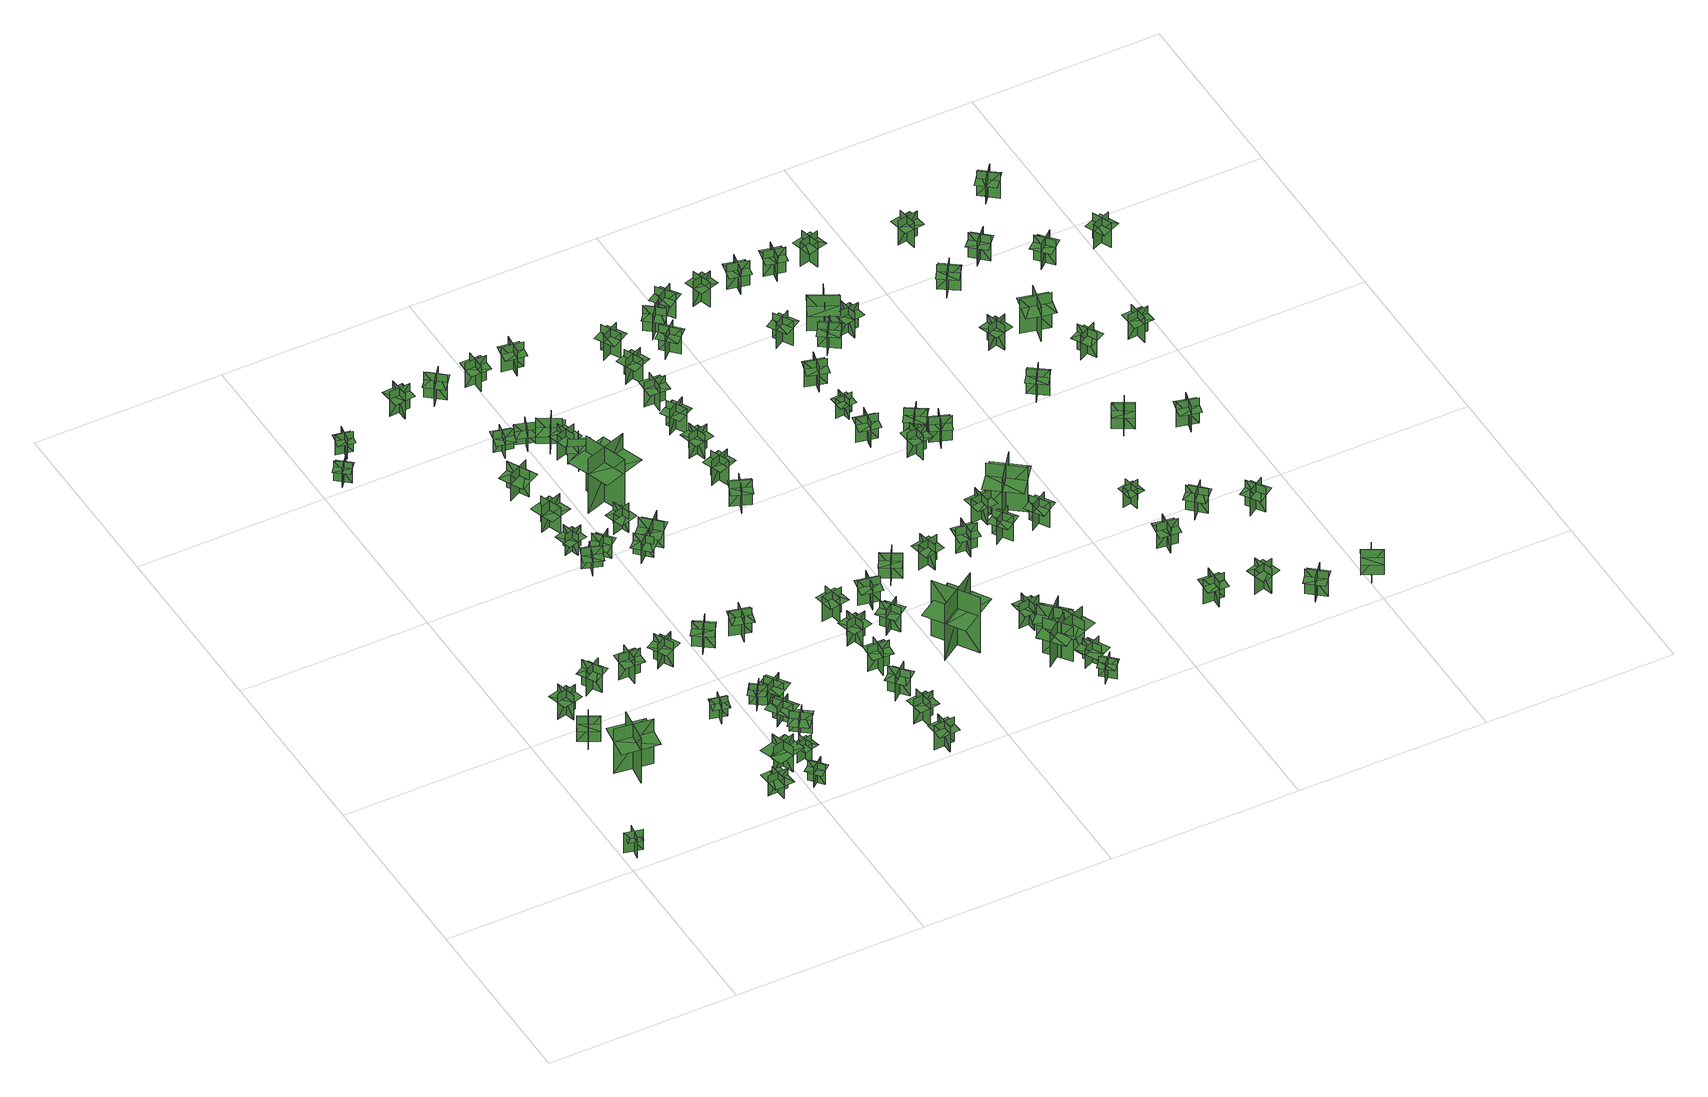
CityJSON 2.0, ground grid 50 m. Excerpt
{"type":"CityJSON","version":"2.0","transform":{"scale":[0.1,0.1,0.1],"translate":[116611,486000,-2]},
"CityObjects":{
"tree1":{"type":"SolitaryVegetationObject","geometry":[{"type":"MultiSurface","lod":"1","boundaries":[[[0,1,2]],[[0,2,3]],[[4,5,6]],[[4,6,7]],[[8,9,10]],[[8,10,11]],[[8,11,12]],[[8,12,13]]]}]},
"tree2":{"type":"SolitaryVegetationObject","geometry":[{"type":"MultiSurface","lod":"1","boundaries":[[[14,15,16]],[[14,16,17]],[[18,19,20]],[[18,20,21]],[[22,23,24]],[[22,24,25]],[[22,25,26]],[[22,26,27]]]}]},
"tree3":{"type":"SolitaryVegetationObject","geometry":[{"type":"MultiSurface","lod":"1","boundaries":[[[28,29,30]],[[28,30,31]],[[32,33,34]],[[32,34,35]],[[36,37,38]],[[36,38,39]],[[36,39,40]],[[36,40,41]]]}]},
"tree4":{"type":"SolitaryVegetationObject","geometry":[{"type":"MultiSurface","lod":"1","boundaries":[[[42,43,44]],[[42,44,45]],[[46,47,48]],[[46,48,49]],[[50,51,52]],[[50,52,53]],[[50,53,54]],[[50,54,55]]]}]},
"tree5":{"type":"SolitaryVegetationObject","geometry":[{"type":"MultiSurface","lod":"1","boundaries":[[[56,57,58]],[[56,58,59]],[[60,61,62]],[[60,62,63]],[[64,65,66]],[[64,66,67]],[[64,67,68]],[[64,68,69]]]}]},
"tree6":{"type":"SolitaryVegetationObject","geometry":[{"type":"MultiSurface","lod":"1","boundaries":[[[70,71,72]],[[70,72,73]],[[74,75,76]],[[74,76,77]],[[78,79,80]],[[78,80,81]],[[78,81,82]],[[78,82,83]]]}]},
"tree7":{"type":"SolitaryVegetationObject","geometry":[{"type":"MultiSurface","lod":"1","boundaries":[[[84,85,86]],[[84,86,87]],[[88,89,90]],[[88,90,91]],[[92,93,94]],[[92,94,95]],[[92,95,96]],[[92,96,97]]]}]},
"tree8":{"type":"SolitaryVegetationObject","geometry":[{"type":"MultiSurface","lod":"1","boundaries":[[[98,99,100]],[[98,100,101]],[[102,103,104]],[[102,104,105]],[[106,107,108]],[[106,108,109]],[[106,109,110]],[[106,110,111]]]}]},
"tree9":{"type":"SolitaryVegetationObject","geometry":[{"type":"MultiSurface","lod":"1","boundaries":[[[112,113,114]],[[112,114,115]],[[116,117,118]],[[116,118,119]],[[120,121,122]],[[120,122,123]],[[120,123,124]],[[120,124,125]]]}]},
"tree10":{"type":"SolitaryVegetationObject","geometry":[{"type":"MultiSurface","lod":"1","boundaries":[[[126,127,128]],[[126,128,129]],[[130,131,132]],[[130,132,133]],[[134,135,136]],[[134,136,137]],[[134,137,138]],[[134,138,139]]]}]},
"tree11":{"type":"SolitaryVegetationObject","geometry":[{"type":"MultiSurface","lod":"1","boundaries":[[[140,141,142]],[[140,142,143]],[[144,145,146]],[[144,146,147]],[[148,149,150]],[[148,150,151]],[[148,151,152]],[[148,152,153]]]}]},
"tree12":{"type":"SolitaryVegetationObject","geometry":[{"type":"MultiSurface","lod":"1","boundaries":[[[154,155,156]],[[154,156,157]],[[158,159,160]],[[158,160,161]],[[162,163,164]],[[162,164,165]],[[162,165,166]],[[162,166,167]]]}]},
"tree13":{"type":"SolitaryVegetationObject","geometry":[{"type":"MultiSurface","lod":"1","boundaries":[[[168,169,170]],[[168,170,171]],[[172,173,174]],[[172,174,175]],[[176,177,178]],[[176,178,179]],[[176,179,180]],[[176,180,181]]]}]},
"tree14":{"type":"SolitaryVegetationObject","geometry":[{"type":"MultiSurface","lod":"1","boundaries":[[[182,183,184]],[[182,184,185]],[[186,187,188]],[[186,188,189]],[[190,191,192]],[[190,192,193]],[[190,193,194]],[[190,194,195]]]}]},
"tree15":{"type":"SolitaryVegetationObject","geometry":[{"type":"MultiSurface","lod":"1","boundaries":[[[196,197,198]],[[196,198,199]],[[200,201,202]],[[200,202,203]],[[204,205,206]],[[204,206,207]],[[204,207,208]],[[204,208,209]]]}]},
"tree16":{"type":"SolitaryVegetationObject","geometry":[{"type":"MultiSurface","lod":"1","boundaries":[[[210,211,212]],[[210,212,213]],[[214,215,216]],[[214,216,217]],[[218,219,220]],[[218,220,221]],[[218,221,222]],[[218,222,223]]]}]},
"tree17":{"type":"SolitaryVegetationObject","geometry":[{"type":"MultiSurface","lod":"1","boundaries":[[[224,225,226]],[[224,226,227]],[[228,229,230]],[[228,230,231]],[[232,233,234]],[[232,234,235]],[[232,235,236]],[[232,236,237]]]}]},
"tree18":{"type":"SolitaryVegetationObject","geometry":[{"type":"MultiSurface","lod":"1","boundaries":[[[238,239,240]],[[238,240,241]],[[242,243,244]],[[242,244,245]],[[246,247,248]],[[246,248,249]],[[246,249,250]],[[246,250,251]]]}]},
"tree19":{"type":"SolitaryVegetationObject","geometry":[{"type":"MultiSurface","lod":"1","boundaries":[[[252,253,254]],[[252,254,255]],[[256,257,258]],[[256,258,259]],[[260,261,262]],[[260,262,263]],[[260,263,264]],[[260,264,265]]]}]},
"tree20":{"type":"SolitaryVegetationObject","geometry":[{"type":"MultiSurface","lod":"1","boundaries":[[[266,267,268]],[[266,268,269]],[[270,271,272]],[[270,272,273]],[[274,275,276]],[[274,276,277]],[[274,277,278]],[[274,278,279]]]}]},
"tree21":{"type":"SolitaryVegetationObject","geometry":[{"type":"MultiSurface","lod":"1","boundaries":[[[280,281,282]],[[280,282,283]],[[284,285,286]],[[284,286,287]],[[288,289,290]],[[288,290,291]],[[288,291,292]],[[288,292,293]]]}]},
"tree22":{"type":"SolitaryVegetationObject","geometry":[{"type":"MultiSurface","lod":"1","boundaries":[[[294,295,296]],[[294,296,297]],[[298,299,300]],[[298,300,301]],[[302,303,304]],[[302,304,305]],[[302,305,306]],[[302,306,307]]]}]},
"tree23":{"type":"SolitaryVegetationObject","geometry":[{"type":"MultiSurface","lod":"1","boundaries":[[[308,309,310]],[[308,310,311]],[[312,313,314]],[[312,314,315]],[[316,317,318]],[[316,318,319]],[[316,319,320]],[[316,320,321]]]}]},
"tree24":{"type":"SolitaryVegetationObject","geometry":[{"type":"MultiSurface","lod":"1","boundaries":[[[322,323,324]],[[322,324,325]],[[326,327,328]],[[326,328,329]],[[330,331,332]],[[330,332,333]],[[330,333,334]],[[330,334,335]]]}]},
"tree25":{"type":"SolitaryVegetationObject","geometry":[{"type":"MultiSurface","lod":"1","boundaries":[[[336,337,338]],[[336,338,339]],[[340,341,342]],[[340,342,343]],[[344,345,346]],[[344,346,347]],[[344,347,348]],[[344,348,349]]]}]},
"tree26":{"type":"SolitaryVegetationObject","geometry":[{"type":"MultiSurface","lod":"1","boundaries":[[[350,351,352]],[[350,352,353]],[[354,355,356]],[[354,356,357]],[[358,359,360]],[[358,360,361]],[[358,361,362]],[[358,362,363]]]}]},
"tree27":{"type":"SolitaryVegetationObject","geometry":[{"type":"MultiSurface","lod":"1","boundaries":[[[364,365,366]],[[364,366,367]],[[368,369,370]],[[368,370,371]],[[372,373,374]],[[372,374,375]],[[372,375,376]],[[372,376,377]]]}]},
"tree28":{"type":"SolitaryVegetationObject","geometry":[{"type":"MultiSurface","lod":"1","boundaries":[[[378,379,380]],[[378,380,381]],[[382,383,384]],[[382,384,385]],[[386,387,388]],[[386,388,389]],[[386,389,390]],[[386,390,391]]]}]},
"tree29":{"type":"SolitaryVegetationObject","geometry":[{"type":"MultiSurface","lod":"1","boundaries":[[[392,393,394]],[[392,394,395]],[[396,397,398]],[[396,398,399]],[[400,401,402]],[[400,402,403]],[[400,403,404]],[[400,404,405]]]}]},
"tree30":{"type":"SolitaryVegetationObject","geometry":[{"type":"MultiSurface","lod":"1","boundaries":[[[406,407,408]],[[406,408,409]],[[410,411,412]],[[410,412,413]],[[414,415,416]],[[414,416,417]],[[414,417,418]],[[414,418,419]]]}]},
"tree31":{"type":"SolitaryVegetationObject","geometry":[{"type":"MultiSurface","lod":"1","boundaries":[[[420,421,422]],[[420,422,423]],[[424,425,426]],[[424,426,427]],[[428,429,430]],[[428,430,431]],[[428,431,432]],[[428,432,433]]]}]},
"tree32":{"type":"SolitaryVegetationObject","geometry":[{"type":"MultiSurface","lod":"1","boundaries":[[[434,435,436]],[[434,436,437]],[[438,439,440]],[[438,440,441]],[[442,443,444]],[[442,444,445]],[[442,445,446]],[[442,446,447]]]}]},
"tree33":{"type":"SolitaryVegetationObject","geometry":[{"type":"MultiSurface","lod":"1","boundaries":[[[448,449,450]],[[448,450,451]],[[452,453,454]],[[452,454,455]],[[456,457,458]],[[456,458,459]],[[456,459,460]],[[456,460,461]]]}]},
"tree34":{"type":"SolitaryVegetationObject","geometry":[{"type":"MultiSurface","lod":"1","boundaries":[[[462,463,464]],[[462,464,465]],[[466,467,468]],[[466,468,469]],[[470,471,472]],[[470,472,473]],[[470,473,474]],[[470,474,475]]]}]},
"tree35":{"type":"SolitaryVegetationObject","geometry":[{"type":"MultiSurface","lod":"1","boundaries":[[[476,477,478]],[[476,478,479]],[[480,481,482]],[[480,482,483]],[[484,485,486]],[[484,486,487]],[[484,487,488]],[[484,488,489]]]}]},
"tree36":{"type":"SolitaryVegetationObject","geometry":[{"type":"MultiSurface","lod":"1","boundaries":[[[490,491,492]],[[490,492,493]],[[494,495,496]],[[494,496,497]],[[498,499,500]],[[498,500,501]],[[498,501,502]],[[498,502,503]]]}]},
"tree37":{"type":"SolitaryVegetationObject","geometry":[{"type":"MultiSurface","lod":"1","boundaries":[[[504,505,506]],[[504,506,507]],[[508,509,510]],[[508,510,511]],[[512,513,514]],[[512,514,515]],[[512,515,516]],[[512,516,517]]]}]},
"tree38":{"type":"SolitaryVegetationObject","geometry":[{"type":"MultiSurface","lod":"1","boundaries":[[[518,519,520]],[[518,520,521]],[[522,523,524]],[[522,524,525]],[[526,527,528]],[[526,528,529]],[[526,529,530]],[[526,530,531]]]}]},
"tree39":{"type":"SolitaryVegetationObject","geometry":[{"type":"MultiSurface","lod":"1","boundaries":[[[532,533,534]],[[532,534,535]],[[536,537,538]],[[536,538,539]],[[540,541,542]],[[540,542,543]],[[540,543,544]],[[540,544,545]]]}]},
"tree40":{"type":"SolitaryVegetationObject","geometry":[{"type":"MultiSurface","lod":"1","boundaries":[[[546,547,548]],[[546,548,549]],[[550,551,552]],[[550,552,553]],[[554,555,556]],[[554,556,557]],[[554,557,558]],[[554,558,559]]]}]},
"tree41":{"type":"SolitaryVegetationObject","geometry":[{"type":"MultiSurface","lod":"1","boundaries":[[[560,561,562]],[[560,562,563]],[[564,565,566]],[[564,566,567]],[[568,569,570]],[[568,570,571]],[[568,571,572]],[[568,572,573]]]}]},
"tree42":{"type":"SolitaryVegetationObject","geometry":[{"type":"MultiSurface","lod":"1","boundaries":[[[574,575,576]],[[574,576,577]],[[578,579,580]],[[578,580,581]],[[582,583,584]],[[582,584,585]],[[582,585,586]],[[582,586,587]]]}]},
"tree43":{"type":"SolitaryVegetationObject","geometry":[{"type":"MultiSurface","lod":"1","boundaries":[[[588,589,590]],[[588,590,591]],[[592,593,594]],[[592,594,595]],[[596,597,598]],[[596,598,599]],[[596,599,600]],[[596,600,601]]]}]},
"tree44":{"type":"SolitaryVegetationObject","geometry":[{"type":"MultiSurface","lod":"1","boundaries":[[[602,603,604]],[[602,604,605]],[[606,607,608]],[[606,608,609]],[[610,611,612]],[[610,612,613]],[[610,613,614]],[[610,614,615]]]}]},
"tree45":{"type":"SolitaryVegetationObject","geometry":[{"type":"MultiSurface","lod":"1","boundaries":[[[616,617,618]],[[616,618,619]],[[620,621,622]],[[620,622,623]],[[624,625,626]],[[624,626,627]],[[624,627,628]],[[624,628,629]]]}]},
"tree46":{"type":"SolitaryVegetationObject","geometry":[{"type":"MultiSurface","lod":"1","boundaries":[[[630,631,632]],[[630,632,633]],[[634,635,636]],[[634,636,637]],[[638,639,640]],[[638,640,641]],[[638,641,642]],[[638,642,643]]]}]},
"tree47":{"type":"SolitaryVegetationObject","geometry":[{"type":"MultiSurface","lod":"1","boundaries":[[[644,645,646]],[[644,646,647]],[[648,649,650]],[[648,650,651]],[[652,653,654]],[[652,654,655]],[[652,655,656]],[[652,656,657]]]}]},
"tree48":{"type":"SolitaryVegetationObject","geometry":[{"type":"MultiSurface","lod":"1","boundaries":[[[658,659,660]],[[658,660,661]],[[662,663,664]],[[662,664,665]],[[666,667,668]],[[666,668,669]],[[666,667,670]],[[666,670,671]]]}]},
"tree49":{"type":"SolitaryVegetationObject","geometry":[{"type":"MultiSurface","lod":"1","boundaries":[[[672,673,674]],[[672,674,675]],[[676,677,678]],[[676,678,679]],[[680,681,682]],[[680,682,683]],[[680,683,684]],[[680,684,685]]]}]},
"tree50":{"type":"SolitaryVegetationObject","geometry":[{"type":"MultiSurface","lod":"1","boundaries":[[[686,687,688]],[[686,688,689]],[[690,691,692]],[[690,692,693]],[[694,695,696]],[[694,696,697]],[[694,697,698]],[[694,698,699]]]}]},
"tree51":{"type":"SolitaryVegetationObject","geometry":[{"type":"MultiSurface","lod":"1","boundaries":[[[700,701,702]],[[700,702,703]],[[704,705,706]],[[704,706,707]],[[708,709,710]],[[708,710,711]],[[708,711,712]],[[708,712,713]]]}]},
"tree52":{"type":"SolitaryVegetationObject","geometry":[{"type":"MultiSurface","lod":"1","boundaries":[[[714,715,716]],[[714,716,717]],[[718,719,720]],[[718,720,721]],[[722,723,724]],[[722,724,725]],[[722,725,726]],[[722,726,727]]]}]},
"tree53":{"type":"SolitaryVegetationObject","geometry":[{"type":"MultiSurface","lod":"1","boundaries":[[[728,729,730]],[[728,730,731]],[[732,733,734]],[[732,734,735]],[[736,737,738]],[[736,738,739]],[[736,739,740]],[[736,740,741]]]}]},
"tree54":{"type":"SolitaryVegetationObject","geometry":[{"type":"MultiSurface","lod":"1","boundaries":[[[742,743,744]],[[742,744,745]],[[746,747,748]],[[746,748,749]],[[750,751,752]],[[750,752,753]],[[750,753,754]],[[750,754,755]]]}]},
"tree55":{"type":"SolitaryVegetationObject","geometry":[{"type":"MultiSurface","lod":"1","boundaries":[[[756,757,758]],[[756,758,759]],[[760,761,762]],[[760,762,763]],[[764,765,766]],[[764,766,767]],[[764,767,768]],[[764,768,769]]]}]},
"tree56":{"type":"SolitaryVegetationObject","geometry":[{"type":"MultiSurface","lod":"1","boundaries":[[[770,771,772]],[[770,772,773]],[[774,775,776]],[[774,776,777]],[[778,779,780]],[[778,780,781]],[[778,781,782]],[[778,782,783]]]}]},
"tree57":{"type":"SolitaryVegetationObject","geometry":[{"type":"MultiSurface","lod":"1","boundaries":[[[784,785,786]],[[784,786,787]],[[788,789,790]],[[788,790,791]],[[792,793,794]],[[792,794,795]],[[792,795,796]],[[792,796,797]]]}]},
"tree58":{"type":"SolitaryVegetationObject","geometry":[{"type":"MultiSurface","lod":"1","boundaries":[[[798,799,800]],[[798,800,801]],[[802,803,804]],[[802,804,805]],[[806,807,808]],[[806,808,809]],[[806,809,810]],[[806,810,811]]]}]},
"tree59":{"type":"SolitaryVegetationObject","geometry":[{"type":"MultiSurface","lod":"1","boundaries":[[[812,813,814]],[[812,814,815]],[[816,817,818]],[[816,818,819]],[[820,821,822]],[[820,822,823]],[[820,823,824]],[[820,824,825]]]}]},
"tree60":{"type":"SolitaryVegetationObject","geometry":[{"type":"MultiSurface","lod":"1","boundaries":[[[826,827,828]],[[826,828,829]],[[830,831,832]],[[830,832,833]],[[834,835,836]],[[834,836,837]],[[834,837,838]],[[834,838,839]]]}]},
"tree61":{"type":"SolitaryVegetationObject","geometry":[{"type":"MultiSurface","lod":"1","boundaries":[[[840,841,842]],[[840,842,843]],[[844,845,846]],[[844,846,847]],[[848,849,850]],[[848,850,851]],[[848,851,852]],[[848,852,853]]]}]},
"tree62":{"type":"SolitaryVegetationObject","geometry":[{"type":"MultiSurface","lod":"1","boundaries":[[[854,855,856]],[[854,856,857]],[[858,859,860]],[[858,860,861]],[[862,863,864]],[[862,864,865]],[[862,865,866]],[[862,866,867]]]}]},
"tree63":{"type":"SolitaryVegetationObject","geometry":[{"type":"MultiSurface","lod":"1","boundaries":[[[868,869,870]],[[868,870,871]],[[872,873,874]],[[872,874,875]],[[876,877,878]],[[876,878,879]],[[876,879,880]],[[876,880,881]]]}]},
"tree64":{"type":"SolitaryVegetationObject","geometry":[{"type":"MultiSurface","lod":"1","boundaries":[[[882,883,884]],[[882,884,885]],[[886,887,888]],[[886,888,889]],[[890,891,892]],[[890,892,893]],[[890,893,894]],[[890,894,895]]]}]},
"tree65":{"type":"SolitaryVegetationObject","geometry":[{"type":"MultiSurface","lod":"1","boundaries":[[[896,897,898]],[[896,898,899]],[[900,901,902]],[[900,902,903]],[[904,905,906]],[[904,906,907]],[[904,907,908]],[[904,908,909]]]}]},
"tree66":{"type":"SolitaryVegetationObject","geometry":[{"type":"MultiSurface","lod":"1","boundaries":[[[910,911,912]],[[910,912,913]],[[914,915,916]],[[914,916,917]],[[918,919,920]],[[918,920,921]],[[918,921,922]],[[918,922,923]]]}]},
"tree67":{"type":"SolitaryVegetationObject","geometry":[{"type":"MultiSurface","lod":"1","boundaries":[[[924,925,926]],[[924,926,927]],[[928,929,930]],[[928,930,931]],[[932,933,934]],[[932,934,935]],[[932,935,936]],[[932,936,937]]]}]},
"tree68":{"type":"SolitaryVegetationObject","geometry":[{"type":"MultiSurface","lod":"1","boundaries":[[[938,939,940]],[[938,940,941]],[[942,943,944]],[[942,944,945]],[[946,947,948]],[[946,948,949]],[[946,949,950]],[[946,950,951]]]}]},
"tree69":{"type":"SolitaryVegetationObject","geometry":[{"type":"MultiSurface","lod":"1","boundaries":[[[952,953,954]],[[952,954,955]],[[956,957,958]],[[956,958,959]],[[960,961,962]],[[960,962,963]],[[960,963,964]],[[960,964,965]]]}]},
"tree70":{"type":"SolitaryVegetationObject","geometry":[{"type":"MultiSurface","lod":"1","boundaries":[[[966,967,968]],[[966,968,969]],[[970,971,972]],[[970,972,973]],[[974,975,976]],[[974,976,977]],[[974,977,978]],[[974,978,979]]]}]},
"tree71":{"type":"SolitaryVegetationObject","geometry":[{"type":"MultiSurface","lod":"1","boundaries":[[[980,981,982]],[[980,982,983]],[[984,985,986]],[[984,986,987]],[[988,989,990]],[[988,990,991]],[[988,991,992]],[[988,992,993]]]}]},
"tree72":{"type":"SolitaryVegetationObject","geometry":[{"type":"MultiSurface","lod":"1","boundaries":[[[994,995,996]],[[994,996,997]],[[998,999,1000]],[[998,1000,1001]],[[1002,1003,1004]],[[1002,1004,1005]],[[1002,1005,1006]],[[1002,1006,1007]]]}]},
"tree73":{"type":"SolitaryVegetationObject","geometry":[{"type":"MultiSurface","lod":"1","boundaries":[[[1008,1009,1010]],[[1008,1010,1011]],[[1012,1013,1014]],[[1012,1014,1015]],[[1016,1017,1018]],[[1016,1018,1019]],[[1016,1019,1020]],[[1016,1020,1021]]]}]},
"tree74":{"type":"SolitaryVegetationObject","geometry":[{"type":"MultiSurface","lod":"1","boundaries":[[[1022,1023,1024]],[[1022,1024,1025]],[[1026,1027,1028]],[[1026,1028,1029]],[[1030,1031,1032]],[[1030,1032,1033]],[[1030,1033,1034]],[[1030,1034,1035]]]}]},
"tree75":{"type":"SolitaryVegetationObject","geometry":[{"type":"MultiSurface","lod":"1","boundaries":[[[1036,1037,1038]],[[1036,1038,1039]],[[1040,1041,1042]],[[1040,1042,1043]],[[1044,1045,1046]],[[1044,1046,1047]],[[1044,1047,1048]],[[1044,1048,1049]]]}]},
"tree76":{"type":"SolitaryVegetationObject","geometry":[{"type":"MultiSurface","lod":"1","boundaries":[[[1050,1051,1052]],[[1050,1052,1053]],[[1054,1055,1056]],[[1054,1056,1057]],[[1058,1059,1060]],[[1058,1060,1061]],[[1058,1061,1062]],[[1058,1062,1063]]]}]},
"tree77":{"type":"SolitaryVegetationObject","geometry":[{"type":"MultiSurface","lod":"1","boundaries":[[[1064,1065,1066]],[[1064,1066,1067]],[[1068,1069,1070]],[[1068,1070,1071]],[[1072,1073,1074]],[[1072,1074,1075]],[[1072,1075,1076]],[[1072,1076,1077]]]}]},
"tree78":{"type":"SolitaryVegetationObject","geometry":[{"type":"MultiSurface","lod":"1","boundaries":[[[1078,1079,1080]],[[1078,1080,1081]],[[1082,1083,1084]],[[1082,1084,1085]],[[1086,1087,1088]],[[1086,1088,1089]],[[1086,1089,1090]],[[1086,1090,1091]]]}]},
"tree79":{"type":"SolitaryVegetationObject","geometry":[{"type":"MultiSurface","lod":"1","boundaries":[[[1092,1093,1094]],[[1092,1094,1095]],[[1096,1097,1098]],[[1096,1098,1099]],[[1100,1101,1102]],[[1100,1102,1103]],[[1100,1103,1104]],[[1100,1104,1105]]]}]},
"tree80":{"type":"SolitaryVegetationObject","geometry":[{"type":"MultiSurface","lod":"1","boundaries":[[[1106,1107,1108]],[[1106,1108,1109]],[[1110,1111,1112]],[[1110,1112,1113]],[[1114,1115,1116]],[[1114,1116,1117]],[[1114,1117,1118]],[[1114,1118,1119]]]}]},
"tree81":{"type":"SolitaryVegetationObject","geometry":[{"type":"MultiSurface","lod":"1","boundaries":[[[1120,1121,1122]],[[1120,1122,1123]],[[1124,1125,1126]],[[1124,1126,1127]],[[1128,1129,1130]],[[1128,1130,1131]],[[1128,1131,1132]],[[1128,1132,1133]]]}]},
"tree82":{"type":"SolitaryVegetationObject","geometry":[{"type":"MultiSurface","lod":"1","boundaries":[[[1134,1135,1136]],[[1134,1136,1137]],[[1138,1139,1140]],[[1138,1140,1141]],[[1142,1143,1144]],[[1142,1144,1145]],[[1142,1145,1146]],[[1142,1146,1147]]]}]},
"tree83":{"type":"SolitaryVegetationObject","geometry":[{"type":"MultiSurface","lod":"1","boundaries":[[[1148,1149,1150]],[[1148,1150,1151]],[[1152,1153,1154]],[[1152,1154,1155]],[[1156,1157,1158]],[[1156,1158,1159]],[[1156,1159,1160]],[[1156,1160,1161]]]}]},
"tree84":{"type":"SolitaryVegetationObject","geometry":[{"type":"MultiSurface","lod":"1","boundaries":[[[1162,1163,1164]],[[1162,1164,1165]],[[1166,1167,1168]],[[1166,1168,1169]],[[1170,1171,1172]],[[1170,1172,1173]],[[1170,1173,1174]],[[1170,1174,1175]]]}]},
"tree85":{"type":"SolitaryVegetationObject","geometry":[{"type":"MultiSurface","lod":"1","boundaries":[[[1176,1177,1178]],[[1176,1178,1179]],[[1180,1181,1182]],[[1180,1182,1183]],[[1184,1185,1186]],[[1184,1186,1187]],[[1184,1187,1188]],[[1184,1188,1189]]]}]},
"tree86":{"type":"SolitaryVegetationObject","geometry":[{"type":"MultiSurface","lod":"1","boundaries":[[[1190,1191,1192]],[[1190,1192,1193]],[[1194,1195,1196]],[[1194,1196,1197]],[[1198,1199,1200]],[[1198,1200,1201]],[[1198,1201,1202]],[[1198,1202,1203]]]}]},
"tree87":{"type":"SolitaryVegetationObject","geometry":[{"type":"MultiSurface","lod":"1","boundaries":[[[1204,1205,1206]],[[1204,1206,1207]],[[1208,1209,1210]],[[1208,1210,1211]],[[1212,1213,1214]],[[1212,1214,1215]],[[1212,1215,1216]],[[1212,1216,1217]]]}]},
"tree88":{"type":"SolitaryVegetationObject","geometry":[{"type":"MultiSurface","lod":"1","boundaries":[[[1218,1219,1220]],[[1218,1220,1221]],[[1222,1223,1224]],[[1222,1224,1225]],[[1226,1227,1228]],[[1226,1228,1229]],[[1226,1229,1230]],[[1226,1230,1231]]]}]},
"tree89":{"type":"SolitaryVegetationObject","geometry":[{"type":"MultiSurface","lod":"1","boundaries":[[[1232,1233,1234]],[[1232,1234,1235]],[[1236,1237,1238]],[[1236,1238,1239]],[[1240,1241,1242]],[[1240,1242,1243]],[[1240,1243,1244]],[[1240,1244,1245]]]}]},
"tree90":{"type":"SolitaryVegetationObject","geometry":[{"type":"MultiSurface","lod":"1","boundaries":[[[1246,1247,1248]],[[1246,1248,1249]],[[1250,1251,1252]],[[1250,1252,1253]],[[1254,1255,1256]],[[1254,1256,1257]],[[1254,1257,1258]],[[1254,1258,1259]]]}]},
"tree91":{"type":"SolitaryVegetationObject","geometry":[{"type":"MultiSurface","lod":"1","boundaries":[[[1260,1261,1262]],[[1260,1262,1263]],[[1264,1265,1266]],[[1264,1266,1267]],[[1268,1269,1270]],[[1268,1270,1271]],[[1268,1271,1272]],[[1268,1272,1273]]]}]},
"tree92":{"type":"SolitaryVegetationObject","geometry":[{"type":"MultiSurface","lod":"1","boundaries":[[[1274,1275,1276]],[[1274,1276,1277]],[[1278,1279,1280]],[[1278,1280,1281]],[[1282,1283,1284]],[[1282,1284,1285]],[[1282,1285,1286]],[[1282,1286,1287]]]}]},
"tree93":{"type":"SolitaryVegetationObject","geometry":[{"type":"MultiSurface","lod":"1","boundaries":[[[1288,1289,1290]],[[1288,1290,1291]],[[1292,1293,1294]],[[1292,1294,1295]],[[1296,1297,1298]],[[1296,1298,1299]],[[1296,1299,1300]],[[1296,1300,1301]]]}]},
"tree94":{"type":"SolitaryVegetationObject","geometry":[{"type":"MultiSurface","lod":"1","boundaries":[[[1302,1303,1304]],[[1302,1304,1305]],[[1306,1307,1308]],[[1306,1308,1309]],[[1310,1311,1312]],[[1310,1312,1313]],[[1310,1313,1314]],[[1310,1314,1315]]]}]},
"tree95":{"type":"SolitaryVegetationObject","geometry":[{"type":"MultiSurface","lod":"1","boundaries":[[[1316,1317,1318]],[[1316,1318,1319]],[[1320,1321,1322]],[[1320,1322,1323]],[[1324,1325,1326]],[[1324,1326,1327]],[[1324,1327,1328]],[[1324,1328,1329]]]}]},
"tree96":{"type":"SolitaryVegetationObject","geometry":[{"type":"MultiSurface","lod":"1","boundaries":[[[1330,1331,1332]],[[1330,1332,1333]],[[1334,1335,1336]],[[1334,1336,1337]],[[1338,1339,1340]],[[1338,1340,1341]],[[1338,1341,1342]],[[1338,1342,1343]]]}]},
"tree97":{"type":"SolitaryVegetationObject","geometry":[{"type":"MultiSurface","lod":"1","boundaries":[[[1344,1345,1346]],[[1344,1346,1347]],[[1348,1349,1350]],[[1348,1350,1351]],[[1352,1353,1354]],[[1352,1354,1355]],[[1352,1355,1356]],[[1352,1356,1357]]]}]},
"tree98":{"type":"SolitaryVegetationObject","geometry":[{"type":"MultiSurface","lod":"1","boundaries":[[[1358,1359,1360]],[[1358,1360,1361]],[[1362,1363,1364]],[[1362,1364,1365]],[[1366,1367,1368]],[[1366,1368,1369]],[[1366,1369,1370]],[[1366,1370,1371]]]}]},
"tree99":{"type":"SolitaryVegetationObject","geometry":[{"type":"MultiSurface","lod":"1","boundaries":[[[1372,1373,1374]],[[1372,1374,1375]],[[1376,1377,1378]],[[1376,1378,1379]],[[1380,1381,1382]],[[1380,1382,1383]],[[1380,1383,1384]],[[1380,1384,1385]]]}]},
"tree100":{"type":"SolitaryVegetationObject","geometry":[{"type":"MultiSurface","lod":"1","boundaries":[[[1386,1387,1388]],[[1386,1388,1389]],[[1390,1391,1392]],[[1390,1392,1393]],[[1394,1395,1396]],[[1394,1396,1397]],[[1394,1397,1398]],[[1394,1398,1399]]]}]},
"tree101":{"type":"SolitaryVegetationObject","geometry":[{"type":"MultiSurface","lod":"1","boundaries":[[[1400,1401,1402]],[[1400,1402,1403]],[[1404,1405,1406]],[[1404,1406,1407]],[[1408,1409,1410]],[[1408,1410,1411]],[[1408,1411,1412]],[[1408,1412,1413]]]}]},
"tree102":{"type":"SolitaryVegetationObject","geometry":[{"type":"MultiSurface","lod":"1","boundaries":[[[1414,1415,1416]],[[1414,1416,1417]],[[1418,1419,1420]],[[1418,1420,1421]],[[1422,1423,1424]],[[1422,1424,1425]],[[1422,1425,1426]],[[1422,1426,1427]]]}]},
"tree103":{"type":"SolitaryVegetationObject","geometry":[{"type":"MultiSurface","lod":"1","boundaries":[[[1428,1429,1430]],[[1428,1430,1431]],[[1432,1433,1434]],[[1432,1434,1435]],[[1436,1437,1438]],[[1436,1438,1439]],[[1436,1439,1440]],[[1436,1440,1441]]]}]},
"tree104":{"type":"SolitaryVegetationObject","geometry":[{"type":"MultiSurface","lod":"1","boundaries":[[[1442,1443,1444]],[[1442,1444,1445]],[[1446,1447,1448]],[[1446,1448,1449]],[[1450,1451,1452]],[[1450,1452,1453]],[[1450,1453,1454]],[[1450,1454,1455]]]}]},
"tree105":{"type":"SolitaryVegetationObject","geometry":[{"type":"MultiSurface","lod":"1","boundaries":[[[1456,1457,1458]],[[1456,1458,1459]],[[1460,1461,1462]],[[1460,1462,1463]],[[1464,1465,1466]],[[1464,1466,1467]],[[1464,1467,1468]],[[1464,1468,1469]]]}]}
},
"vertices":[
[54,52,14],[8,62,14],[8,62,76],[54,52,76],[37,77,14],[37,77,76],[28,32,76],[28,32,14],[37,77,56],[18,81,56],[11,45,56],[30,41,56],[48,37,56],[56,73,56],
[138,470,14],[111,422,14],[111,422,90],[138,470,90],[102,460,14],[151,434,14],[151,434,90],[102,460,90],[102,460,69],[89,436,69],[138,410,69],[151,434,69],[164,458,69],[115,485,69],
[175,357,16],[162,258,16],[162,258,155],[175,357,155],[122,317,16],[221,304,16],[221,304,155],[122,317,155],[122,317,116],[115,267,116],[214,254,116],[221,304,116],[227,353,116],[128,366,116],
[101,551,13],[154,564,13],[154,564,90],[101,551,90],[132,531,13],[119,585,13],[119,585,90],[132,531,90],[132,531,68],[159,538,68],[146,592,68],[119,585,68],[92,578,68],[105,525,68],
[238,586,12],[210,634,12],[210,634,89],[238,586,89],[247,621,12],[200,593,12],[200,593,89],[247,621,89],[247,621,67],[233,645,67],[186,617,67],[200,593,67],[214,570,67],[261,598,67],
[400,73,17],[400,73,79],[453,76,79],[453,76,17],[424,99,17],[424,99,79],[428,48,79],[428,48,17],[424,107,59],[397,105,59],[402,41,59],[428,43,59],[455,45,59],[450,109,59],
[321,631,12],[320,576,12],[320,576,89],[321,631,89],[294,606,12],[350,604,12],[350,604,89],[294,606,89],[294,606,67],[294,578,67],[349,577,67],[350,604,67],[350,632,67],[295,633,67],
[52,1510,14],[80,1544,14],[80,1544,76],[52,1510,76],[81,1513,14],[47,1541,14],[47,1541,76],[81,1513,76],[81,1513,59],[95,1530,59],[61,1558,59],[47,1541,59],[33,1523,59],[67,1496,59],
[490,117,19],[490,117,97],[470,181,97],[470,181,19],[450,139,19],[450,139,97],[512,157,97],[512,157,19],[441,136,72],[450,104,72],[527,127,72],[518,159,72],[508,191,72],[431,168,72],
[453,366,17],[410,377,17],[410,377,79],[453,366,79],[438,391,17],[427,348,17],[427,348,79],[438,391,79],[438,391,62],[417,397,62],[406,354,62],[427,348,62],[448,343,62],[460,386,62],
[509,52,13],[543,79,13],[543,79,75],[509,52,75],[538,48,13],[510,83,13],[510,83,75],[538,48,75],[538,48,57],[555,62,57],[528,97,57],[510,83,57],[493,69,57],[521,34,57],
[560,156,14],[517,145,14],[517,145,76],[560,156,76],[535,171,14],[546,128,14],[546,128,76],[535,171,76],[535,171,59],[514,165,59],[525,122,59],[546,128,59],[567,133,59],[557,176,59],
[392,595,12],[441,621,12],[441,621,89],[392,595,89],[427,584,12],[402,633,12],[402,633,89],[427,584,89],[427,584,67],[452,597,67],[426,646,67],[402,633,67],[377,620,67],[402,571,67],
[111,1593,15],[120,1637,15],[120,1637,77],[111,1593,77],[136,1609,15],[93,1618,15],[93,1618,77],[136,1609,77],[136,1609,59],[141,1631,59],[97,1640,59],[93,1618,59],[88,1597,59],[131,1588,59],
[517,380,16],[553,355,16],[553,355,78],[517,380,78],[521,351,16],[547,387,16],[547,387,78],[521,351,78],[521,351,61],[539,338,61],[565,374,61],[547,387,61],[529,400,61],[503,364,61],
[536,278,15],[536,278,77],[581,308,77],[581,308,15],[544,313,15],[544,313,77],[573,271,77],[573,271,15],[540,320,57],[518,305,57],[553,252,57],[575,267,57],[598,282,57],[562,335,57],
[554,253,15],[554,253,77],[597,220,77],[597,220,15],[590,257,15],[590,257,77],[559,216,77],[559,216,15],[595,263,56],[574,279,56],[535,228,56],[556,212,56],[578,196,56],[616,247,56],
[553,354,16],[553,354,78],[598,383,78],[598,383,16],[561,389,16],[561,389,78],[590,346,78],[590,346,16],[557,396,58],[535,381,58],[570,327,58],[592,342,58],[615,357,58],[579,410,58],
[509,590,12],[540,636,12],[540,636,89],[509,590,89],[545,596,12],[500,628,12],[500,628,89],[545,596,89],[545,596,68],[561,619,68],[515,651,68],[500,628,68],[484,605,68],[530,574,68],
[433,1003,13],[416,956,13],[416,956,77],[433,1003,77],[405,990,13],[405,990,77],[453,973,77],[453,973,13],[405,990,55],[396,965,55],[443,947,55],[453,973,55],[462,999,55],[415,1016,55],
[393,1047,16],[442,1060,16],[442,1060,80],[393,1047,80],[420,1032,16],[420,1032,80],[407,1081,80],[407,1081,16],[420,1032,58],[446,1038,58],[434,1087,58],[407,1081,58],[381,1074,58],[393,1025,58],
[401,1180,15],[422,1121,15],[422,1121,96],[401,1180,96],[384,1145,15],[384,1145,96],[444,1166,96],[444,1166,15],[384,1145,68],[395,1113,68],[455,1134,68],[444,1166,68],[433,1198,68],[373,1178,68],
[454,991,13],[493,1023,13],[493,1023,77],[454,991,77],[485,988,13],[485,988,77],[453,1027,77],[453,1027,13],[485,988,55],[506,1005,55],[474,1044,55],[453,1027,55],[432,1009,55],[463,970,55],
[420,1271,14],[391,1327,14],[391,1327,95],[420,1271,95],[431,1308,14],[431,1308,95],[375,1279,95],[375,1279,14],[431,1308,67],[416,1338,67],[360,1309,67],[375,1279,67],[391,1249,67],[447,1278,67],
[272,1678,12],[327,1683,12],[327,1683,89],[272,1678,89],[300,1654,12],[296,1709,12],[296,1709,89],[300,1654,89],[300,1654,67],[328,1657,67],[323,1712,67],[296,1709,67],[268,1707,67],[273,1652,67],
[647,604,11],[594,618,11],[594,618,88],[647,604,88],[629,636,11],[615,583,11],[615,583,88],[629,636,88],[629,636,67],[602,643,67],[588,590,67],[615,583,67],[641,576,67],[655,629,67],
[573,944,13],[538,980,13],[538,980,77],[573,944,77],[574,974,13],[574,974,77],[537,940,77],[537,940,13],[574,974,55],[555,994,55],[518,959,55],[537,940,55],[556,920,55],[592,955,55],
[850,9,13],[847,64,13],[847,64,90],[850,9,90],[875,36,13],[820,33,13],[820,33,90],[875,36,90],[875,36,69],[873,64,69],[818,61,69],[820,33,69],[821,6,69],[877,9,69],
[564,1049,13],[549,1097,13],[549,1097,78],[564,1049,78],[578,1076,13],[578,1076,78],[530,1061,78],[530,1061,13],[578,1076,55],[570,1102,55],[522,1087,55],[530,1061,55],[538,1035,55],[586,1050,55],
[445,1461,18],[434,1412,18],[434,1412,82],[445,1461,82],[419,1445,18],[419,1445,82],[468,1434,82],[468,1434,18],[419,1445,60],[413,1419,60],[462,1407,60],[468,1434,60],[474,1460,60],[425,1472,60],
[570,960,15],[614,1004,15],[614,1004,96],[570,960,96],[608,960,15],[608,960,96],[564,1004,96],[564,1004,15],[608,960,68],[632,984,68],[588,1028,68],[564,1004,68],[540,980,68],[584,936,68],
[844,164,14],[851,109,14],[851,109,91],[844,164,91],[821,135,14],[876,142,14],[876,142,91],[821,135,91],[821,135,69],[825,107,69],[879,114,69],[876,142,69],[872,169,69],[818,162,69],
[418,1666,12],[375,1701,12],[375,1701,89],[418,1666,89],[415,1703,12],[380,1660,12],[380,1660,89],[415,1703,89],[415,1703,67],[393,1720,67],[358,1677,67],[380,1660,67],[401,1642,67],[436,1685,67],
[862,226,14],[826,269,14],[826,269,91],[862,226,91],[865,263,14],[823,227,14],[823,227,91],[865,263,91],[865,263,69],[847,284,69],[805,248,69],[823,227,69],[841,206,69],[883,242,69],
[550,1231,10],[590,1116,10],[590,1116,179],[550,1231,179],[515,1158,10],[629,1198,10],[629,1198,179],[515,1158,179],[515,1158,132],[535,1101,132],[650,1141,132],[629,1198,132],[609,1256,132],[494,1216,132],
[524,1431,15],[476,1448,15],[476,1448,79],[524,1431,79],[511,1459,15],[511,1459,79],[493,1412,79],[493,1412,15],[511,1459,57],[485,1468,57],[467,1421,57],[493,1412,57],[518,1402,57],[536,1449,57],
[845,375,13],[842,320,13],[842,320,90],[845,375,90],[818,351,13],[873,348,13],[873,348,90],[818,351,90],[818,351,69],[816,323,69],[871,320,69],[873,348,69],[874,376,69],[819,379,69],
[577,1396,15],[523,1428,15],[523,1428,95],[577,1396,95],[567,1433,15],[567,1433,95],[535,1379,95],[535,1379,15],[567,1433,67],[538,1451,67],[506,1397,67],[535,1379,67],[564,1362,67],[596,1416,67],
[555,1331,12],[604,1306,12],[604,1306,89],[555,1331,89],[566,1296,12],[591,1345,12],[591,1345,89],[566,1296,89],[566,1296,68],[590,1283,68],[616,1332,68],[591,1345,68],[567,1358,68],[541,1309,68],
[576,1339,13],[560,1391,13],[560,1391,90],[576,1339,90],[594,1371,13],[541,1355,13],[541,1355,90],[594,1371,90],[594,1371,69],[585,1398,69],[533,1381,69],[541,1355,69],[549,1328,69],[602,1345,69],
[818,452,13],[872,465,13],[872,465,90],[818,452,90],[849,432,13],[836,486,13],[836,486,90],[849,432,90],[849,432,68],[876,439,68],[863,493,68],[836,486,68],[809,480,68],[822,426,68],
[502,1709,12],[502,1654,12],[502,1654,89],[502,1709,89],[476,1683,12],[531,1683,12],[531,1683,89],[476,1683,89],[476,1683,67],[476,1655,67],[531,1656,67],[531,1683,67],[531,1711,67],[476,1711,67],
[865,567,11],[810,559,11],[810,559,88],[865,567,88],[835,589,11],[844,535,11],[844,535,88],[835,589,88],[835,589,67],[808,585,67],[817,530,67],[844,535,67],[871,539,67],[863,593,67],
[916,441,14],[961,474,14],[961,474,90],[916,441,90],[952,435,14],[920,480,14],[920,480,90],[952,435,90],[952,435,69],[975,451,69],[942,496,69],[920,480,69],[898,464,69],[930,419,69],
[932,534,14],[943,588,14],[943,588,91],[932,534,91],[963,554,14],[909,565,14],[909,565,91],[963,554,91],[963,554,69],[968,581,69],[914,592,69],[909,565,69],[903,538,69],[957,527,69],
[602,1661,12],[609,1716,12],[609,1716,89],[602,1661,89],[631,1683,12],[576,1691,12],[576,1691,89],[631,1683,89],[631,1683,67],[635,1711,67],[580,1718,67],[576,1691,67],[573,1663,67],[627,1656,67],
[848,1033,13],[827,981,13],[827,981,90],[848,1033,90],[814,1018,13],[865,998,13],[865,998,90],[814,1018,90],[814,1018,69],[804,992,69],[855,972,69],[865,998,69],[876,1023,69],[824,1044,69],
[991,294,18],[1099,365,18],[1099,365,190],[991,294,190],[1077,277,18],[1006,385,18],[1006,385,190],[1077,277,190],[994,291,132],[1102,362,132],[1066,416,132],[958,345,132],[1130,318,132],[1022,247,132],
[829,1135,13],[849,1083,13],[849,1083,90],[829,1135,90],[814,1101,13],[866,1121,13],[866,1121,90],[814,1101,90],[814,1101,69],[824,1076,69],[876,1096,69],[866,1121,69],[856,1147,69],[804,1127,69],
[813,1210,14],[867,1222,14],[867,1222,90],[813,1210,90],[844,1190,14],[831,1244,14],[831,1244,90],[844,1190,90],[844,1190,69],[871,1196,69],[858,1250,69],[831,1244,69],[805,1238,69],[817,1184,69],
[1011,592,12],[1040,639,12],[1040,639,89],[1011,592,89],[1047,600,12],[1000,629,12],[1000,629,89],[1047,600,89],[1047,600,67],[1061,624,67],[1014,653,67],[1000,629,67],[985,606,67],[1032,577,67],
[823,1339,14],[851,1291,14],[851,1291,91],[823,1339,91],[813,1304,14],[861,1331,14],[861,1331,91],[813,1304,91],[813,1304,69],[827,1280,69],[875,1307,69],[861,1331,69],[848,1355,69],[800,1328,69],
[836,1446,13],[834,1391,13],[834,1391,90],[836,1446,90],[809,1421,13],[864,1419,13],[864,1419,90],[809,1421,90],[809,1421,69],[808,1393,69],[863,1391,69],[864,1419,69],[865,1447,69],[810,1449,69],
[1261,206,12],[1199,160,12],[1199,160,120],[1261,206,120],[1209,214,12],[1256,152,12],[1256,152,120],[1209,214,120],[1209,214,89],[1178,191,89],[1225,129,89],[1256,152,89],[1287,175,89],[1240,237,89],
[824,1546,12],[846,1496,12],[846,1496,89],[824,1546,89],[810,1512,12],[861,1534,12],[861,1534,89],[810,1512,89],[810,1512,68],[821,1487,68],[872,1509,68],[861,1534,68],[850,1559,68],[799,1538,68],
[1128,589,13],[1117,643,13],[1117,643,90],[1128,589,90],[1149,620,13],[1095,608,13],[1095,608,90],[1149,620,90],[1149,620,68],[1143,647,68],[1089,635,68],[1095,608,68],[1100,581,68],[1154,593,68],
[1311,75,16],[1281,42,16],[1281,42,77],[1311,75,77],[1282,74,16],[1314,44,16],[1314,44,77],[1282,74,77],[1282,74,60],[1267,58,60],[1299,27,60],[1314,44,60],[1329,60,60],[1297,90,60],
[1223,210,12],[1278,264,12],[1278,264,120],[1223,210,120],[1275,209,12],[1220,264,12],[1220,264,120],[1275,209,120],[1275,209,89],[1302,236,89],[1248,292,89],[1220,264,89],[1193,237,89],[1247,182,89],
[854,1639,11],[806,1613,11],[806,1613,88],[854,1639,88],[819,1650,11],[845,1601,11],[845,1601,88],[819,1650,88],[819,1650,66],[795,1637,66],[821,1588,66],[845,1601,66],[870,1614,66],[843,1663,66],
[1201,313,13],[1256,318,13],[1256,318,90],[1201,313,90],[1229,290,13],[1224,345,13],[1224,345,90],[1229,290,90],[1229,290,68],[1257,292,68],[1252,347,68],[1224,345,68],[1197,342,68],[1202,287,68],
[1315,136,16],[1315,136,78],[1267,112,78],[1267,112,16],[1303,102,16],[1303,102,78],[1280,148,78],[1280,148,16],[1306,95,58],[1330,107,58],[1302,164,58],[1278,152,58],[1254,140,58],[1282,83,58],
[1289,157,13],[1260,229,13],[1260,229,120],[1289,157,120],[1309,205,13],[1238,176,13],[1238,176,120],[1309,205,120],[1309,205,90],[1295,241,90],[1223,212,90],[1238,176,90],[1252,140,90],[1324,169,90],
[1198,616,14],[1253,611,14],[1253,611,91],[1198,616,91],[1222,588,14],[1226,643,14],[1226,643,91],[1222,588,91],[1222,588,69],[1249,585,69],[1254,640,69],[1226,643,69],[1199,645,69],[1194,590,69],
[968,1573,22],[928,1535,22],[928,1535,99],[968,1573,99],[932,1574,22],[970,1534,22],[970,1534,99],[932,1574,99],[932,1574,77],[912,1555,77],[950,1515,77],[970,1534,77],[990,1553,77],[952,1593,77],
[971,1610,28],[928,1645,28],[928,1645,105],[971,1610,105],[968,1646,28],[932,1603,28],[932,1603,105],[968,1646,105],[968,1646,83],[946,1664,83],[911,1621,83],[932,1603,83],[954,1586,83],[989,1629,83],
[1343,629,14],[1297,598,14],[1297,598,91],[1343,629,91],[1306,636,14],[1337,590,14],[1337,590,91],[1306,636,91],[1306,636,69],[1283,621,69],[1314,575,69],[1337,590,69],[1360,606,69],[1330,652,69],
[1029,1698,13],[983,1668,13],[983,1668,90],[1029,1698,90],[993,1706,13],[1024,1660,13],[1024,1660,90],[993,1706,90],[993,1706,68],[970,1691,68],[1001,1645,68],[1024,1660,68],[1047,1675,68],[1016,1721,68],
[1310,665,17],[1305,720,17],[1305,720,94],[1310,665,94],[1334,694,17],[1279,688,17],[1279,688,94],[1334,694,94],[1334,694,72],[1331,721,72],[1276,716,72],[1279,688,72],[1282,661,72],[1337,666,72],
[1205,1041,13],[1216,1096,13],[1216,1096,90],[1205,1041,90],[1236,1062,13],[1182,1073,13],[1182,1073,90],[1236,1062,90],[1236,1062,68],[1241,1089,68],[1187,1100,68],[1182,1073,68],[1176,1045,68],[1230,1035,68],
[1207,1151,13],[1203,1195,13],[1203,1195,75],[1207,1151,75],[1226,1173,13],[1182,1169,13],[1182,1169,75],[1226,1173,75],[1226,1173,58],[1224,1195,58],[1180,1191,58],[1182,1169,58],[1184,1147,58],[1228,1151,58],
[1284,996,14],[1290,941,14],[1290,941,91],[1284,996,91],[1261,967,14],[1316,974,14],[1316,974,91],[1261,967,91],[1261,967,70],[1264,940,70],[1319,946,70],[1316,974,70],[1313,1001,70],[1258,995,70],
[1403,732,14],[1342,654,14],[1342,654,153],[1403,732,153],[1337,725,14],[1415,663,14],[1415,663,153],[1337,725,153],[1337,725,114],[1306,686,114],[1385,624,114],[1415,663,114],[1446,702,114],[1368,764,114],
[1193,1271,12],[1207,1325,12],[1207,1325,89],[1193,1271,89],[1225,1289,12],[1172,1304,12],[1172,1304,89],[1225,1289,89],[1225,1289,68],[1232,1316,68],[1179,1330,68],[1172,1304,68],[1164,1277,68],[1218,1263,68],
[1442,630,14],[1395,601,14],[1395,601,91],[1442,630,91],[1406,638,14],[1435,591,14],[1435,591,91],[1406,638,91],[1406,638,69],[1382,624,69],[1412,577,69],[1435,591,69],[1459,606,69],[1430,653,69],
[1099,1710,12],[1115,1657,12],[1115,1657,89],[1099,1710,89],[1081,1678,12],[1134,1693,12],[1134,1693,89],[1081,1678,89],[1081,1678,68],[1089,1651,68],[1142,1667,68],[1134,1693,68],[1127,1720,68],[1074,1704,68],
[1332,1053,16],[1300,1007,16],[1300,1007,93],[1332,1053,93],[1296,1047,16],[1341,1015,16],[1341,1015,93],[1296,1047,93],[1296,1047,71],[1280,1024,71],[1325,992,71],[1341,1015,71],[1357,1038,71],[1311,1069,71],
[1222,1476,20],[1175,1447,20],[1175,1447,96],[1222,1476,96],[1187,1485,20],[1215,1437,20],[1215,1437,96],[1187,1485,96],[1187,1485,75],[1163,1471,75],[1191,1423,75],[1215,1437,75],[1239,1451,75],[1211,1499,75],
[1329,985,19],[1381,966,19],[1381,966,96],[1329,985,96],[1344,952,19],[1363,1003,19],[1363,1003,96],[1344,952,96],[1344,952,74],[1370,942,74],[1389,994,74],[1363,1003,74],[1338,1013,74],[1318,961,74],
[1647,155,13],[1649,211,13],[1649,211,90],[1647,155,90],[1674,180,13],[1619,182,13],[1619,182,90],[1674,180,90],[1674,180,68],[1675,208,68],[1620,210,68],[1619,182,68],[1618,154,68],[1673,153,68],
[1302,1417,15],[1270,1372,15],[1270,1372,92],[1302,1417,92],[1266,1411,15],[1311,1379,15],[1311,1379,92],[1266,1411,92],[1266,1411,71],[1250,1388,71],[1295,1356,71],[1311,1379,71],[1327,1402,71],[1282,1433,71],
[1179,1693,12],[1233,1681,12],[1233,1681,89],[1179,1693,89],[1199,1662,12],[1210,1716,12],[1210,1716,89],[1199,1662,89],[1199,1662,67],[1226,1656,67],[1237,1710,67],[1210,1716,67],[1183,1722,67],[1172,1668,67],
[1291,1421,15],[1325,1490,15],[1325,1490,123],[1291,1421,123],[1340,1437,15],[1270,1472,15],[1270,1472,123],[1340,1437,123],[1340,1437,92],[1357,1472,92],[1288,1506,92],[1270,1472,92],[1253,1437,92],[1322,1403,92],
[1618,406,13],[1672,398,13],[1672,398,90],[1618,406,90],[1639,376,13],[1647,431,13],[1647,431,90],[1639,376,90],[1639,376,68],[1667,372,68],[1675,427,68],[1647,431,68],[1620,435,68],[1612,380,68],
[1328,1418,15],[1382,1426,15],[1382,1426,92],[1328,1418,92],[1357,1396,15],[1349,1451,15],[1349,1451,92],[1357,1396,92],[1357,1396,71],[1385,1400,71],[1376,1455,71],[1349,1451,71],[1322,1446,71],[1330,1392,71],
[1276,1693,11],[1330,1682,11],[1330,1682,88],[1276,1693,88],[1296,1662,11],[1307,1716,11],[1307,1716,88],[1296,1662,88],[1296,1662,67],[1323,1657,67],[1334,1711,67],[1307,1716,67],[1280,1722,67],[1269,1668,67],
[1663,580,12],[1620,572,12],[1620,572,74],[1663,580,74],[1639,597,12],[1647,553,12],[1647,553,74],[1639,597,74],[1639,597,56],[1618,593,56],[1625,549,56],[1647,553,56],[1669,557,56],[1661,600,56],
[1778,138,13],[1761,190,13],[1761,190,90],[1778,138,90],[1795,170,13],[1742,154,13],[1742,154,90],[1795,170,90],[1795,170,69],[1787,197,69],[1734,180,69],[1742,154,69],[1750,127,69],[1803,144,69],
[1849,57,18],[1885,99,18],[1885,99,94],[1849,57,94],[1886,60,18],[1843,95,18],[1843,95,94],[1886,60,94],[1886,60,73],[1904,81,73],[1861,117,73],[1843,95,73],[1826,74,73],[1868,39,73],
[1422,1696,11],[1368,1682,11],[1368,1682,88],[1422,1696,88],[1390,1715,11],[1404,1661,11],[1404,1661,88],[1390,1715,88],[1390,1715,67],[1363,1708,67],[1377,1654,67],[1404,1661,67],[1431,1668,67],[1417,1722,67],
[1783,455,14],[1743,493,14],[1743,493,91],[1783,455,91],[1782,492,14],[1744,451,14],[1744,451,91],[1782,492,91],[1782,492,70],[1762,511,70],[1724,471,70],[1744,451,70],[1764,432,70],[1802,472,70],
[1651,1040,12],[1620,995,12],[1620,995,89],[1651,1040,89],[1615,1034,12],[1660,1002,12],[1660,1002,89],[1615,1034,89],[1615,1034,68],[1599,1012,68],[1644,980,68],[1660,1002,68],[1676,1025,68],[1631,1057,68],
[1743,792,13],[1770,840,13],[1770,840,90],[1743,792,90],[1778,801,13],[1730,829,13],[1730,829,90],[1778,801,90],[1778,801,69],[1792,826,69],[1744,853,69],[1730,829,69],[1717,805,69],[1765,777,69],
[1611,1208,13],[1664,1226,13],[1664,1226,90],[1611,1208,90],[1644,1191,13],[1627,1244,13],[1627,1244,90],[1644,1191,90],[1644,1191,68],[1670,1200,68],[1653,1253,68],[1627,1244,68],[1600,1235,68],[1618,1183,68],
[1902,393,16],[1872,439,16],[1872,439,93],[1902,393,93],[1910,429,16],[1864,399,16],[1864,399,93],[1910,429,93],[1910,429,71],[1895,453,71],[1848,422,71],[1864,399,71],[1879,376,71],[1925,406,71],
[2022,98,21],[1996,49,21],[1996,49,98],[2022,98,98],[1987,87,21],[2036,61,21],[2036,61,98],[1987,87,98],[1987,87,76],[1974,63,76],[2022,37,76],[2036,61,76],[2049,85,76],[2000,112,76],
[1646,1463,13],[1614,1418,13],[1614,1418,90],[1646,1463,90],[1609,1457,13],[1655,1425,13],[1655,1425,90],[1609,1457,90],[1609,1457,69],[1594,1434,69],[1639,1403,69],[1655,1425,69],[1671,1448,69],[1625,1480,69],
[1781,1212,10],[1705,1229,10],[1705,1229,118],[1781,1212,118],[1754,1256,10],[1736,1180,10],[1736,1180,118],[1754,1256,118],[1754,1256,88],[1716,1264,88],[1699,1189,88],[1736,1180,88],[1774,1172,88],[1791,1247,88],
[1885,724,17],[1899,777,17],[1899,777,94],[1885,724,94],[1917,743,17],[1863,756,17],[1863,756,94],[1917,743,94],[1917,743,73],[1924,770,73],[1870,783,73],[1863,756,73],[1857,729,73],[1910,716,73],
[1626,1665,13],[1634,1611,13],[1634,1611,90],[1626,1665,90],[1604,1636,13],[1659,1644,13],[1659,1644,90],[1604,1636,90],[1604,1636,68],[1608,1609,68],[1663,1617,68],[1659,1644,68],[1655,1672,68],[1600,1663,68],
[1818,1060,18],[1792,1109,18],[1792,1109,95],[1818,1060,95],[1829,1096,18],[1780,1070,18],[1780,1070,95],[1829,1096,95],[1829,1096,73],[1816,1120,73],[1767,1094,73],[1780,1070,73],[1793,1045,73],[1842,1071,73],
[1730,1481,14],[1768,1521,14],[1768,1521,91],[1730,1481,91],[1767,1482,14],[1727,1519,14],[1727,1519,91],[1767,1482,91],[1767,1482,69],[1786,1502,69],[1745,1540,69],[1727,1519,69],[1708,1499,69],[1749,1462,69],
[1936,1107,19],[1941,1052,19],[1941,1052,96],[1936,1107,96],[1912,1079,19],[1967,1084,19],[1967,1084,96],[1912,1079,96],[1912,1079,75],[1914,1051,75],[1969,1056,75],[1967,1084,75],[1965,1111,75],[1910,1106,75],
[1855,1398,15],[1897,1434,15],[1897,1434,92],[1855,1398,92],[1892,1395,15],[1856,1437,15],[1856,1437,92],[1892,1395,92],[1892,1395,71],[1913,1413,71],[1877,1455,71],[1856,1437,71],[1835,1419,71],[1871,1377,71],
[1852,1705,9],[1895,1670,9],[1895,1670,86],[1852,1705,86],[1856,1668,9],[1890,1711,9],[1890,1711,86],[1856,1668,86],[1856,1668,64],[1877,1651,64],[1912,1694,64],[1890,1711,64],[1869,1728,64],[1834,1685,64],
[2048,1424,15],[1998,1402,15],[1998,1402,92],[2048,1424,92],[2014,1438,15],[2036,1387,15],[2036,1387,92],[2014,1438,92],[2014,1438,70],[1989,1427,70],[2011,1376,70],[2036,1387,70],[2062,1398,70],[2040,1449,70]
]}
